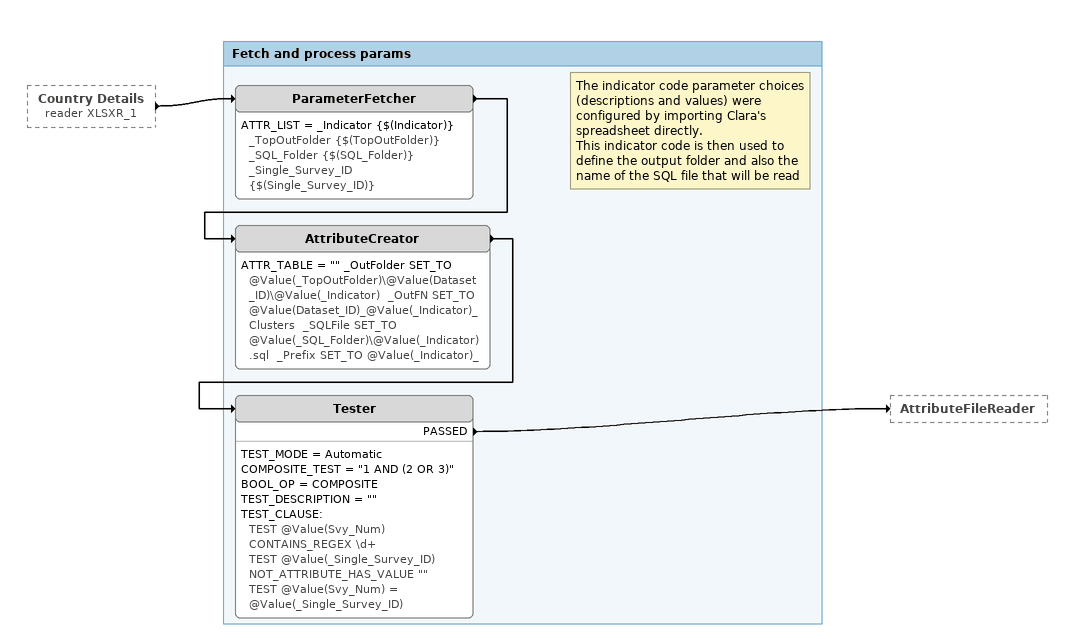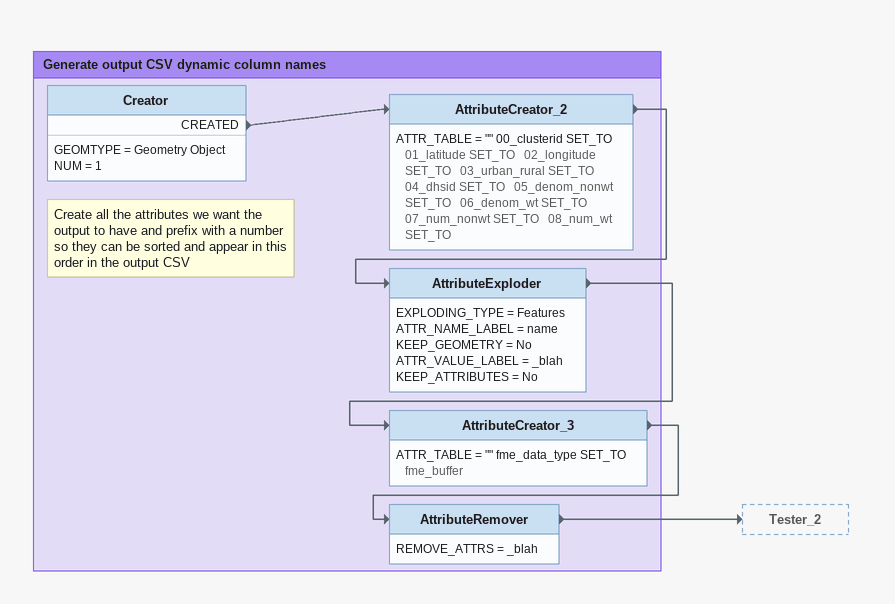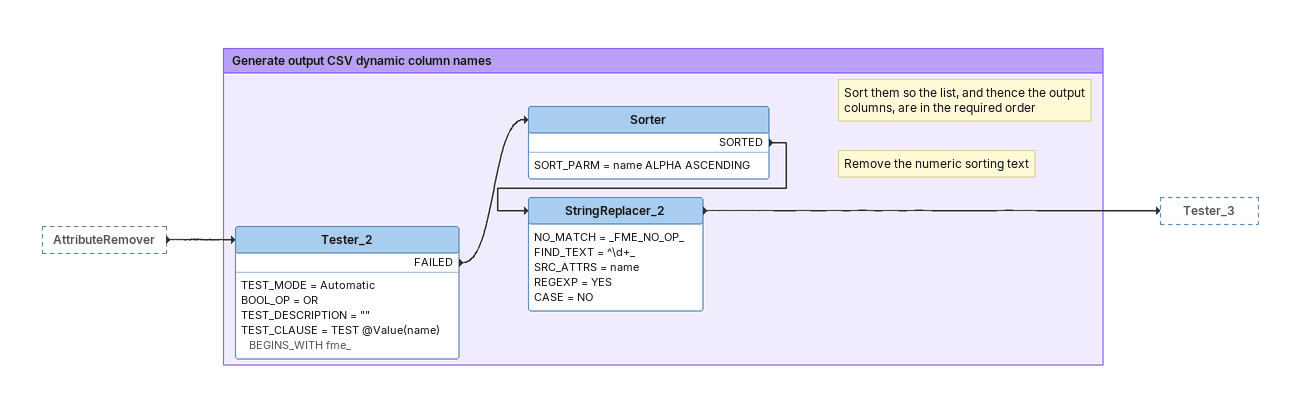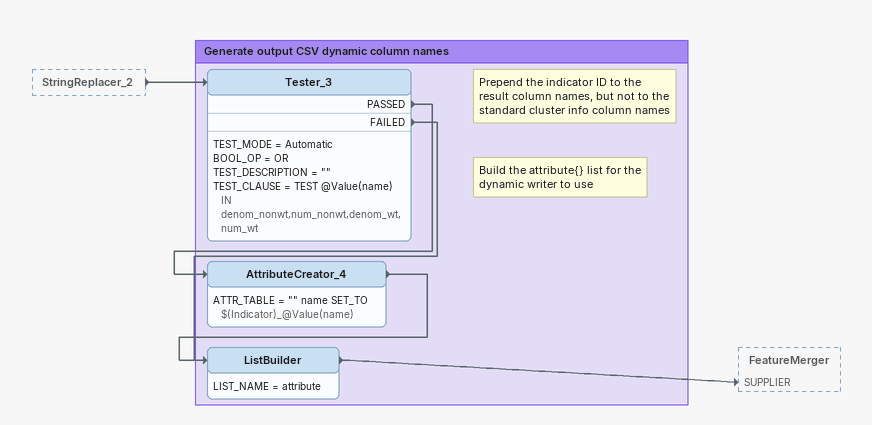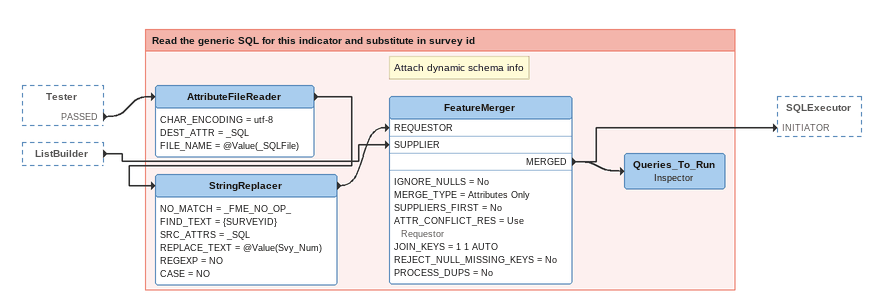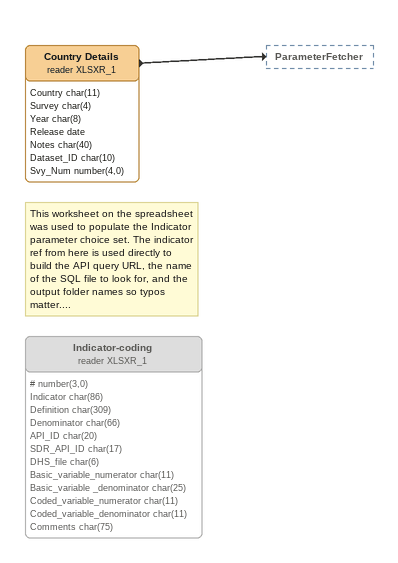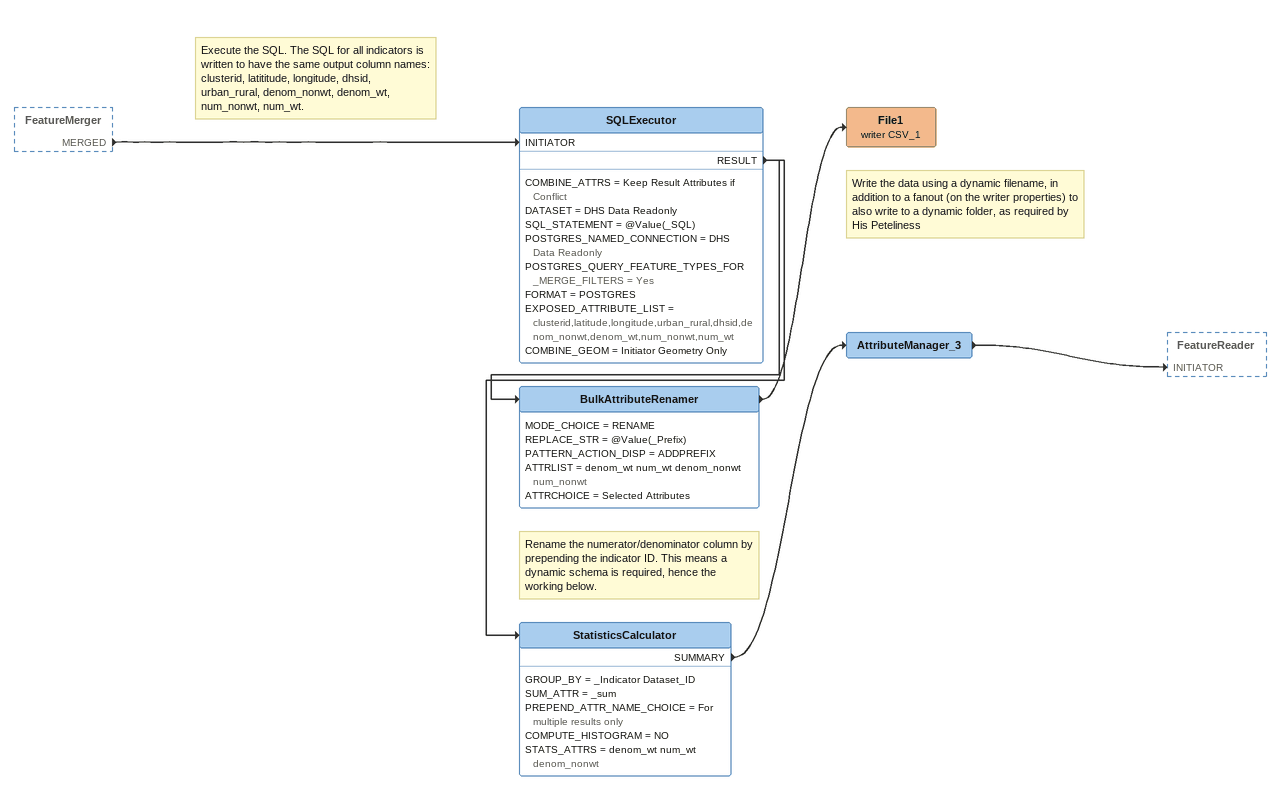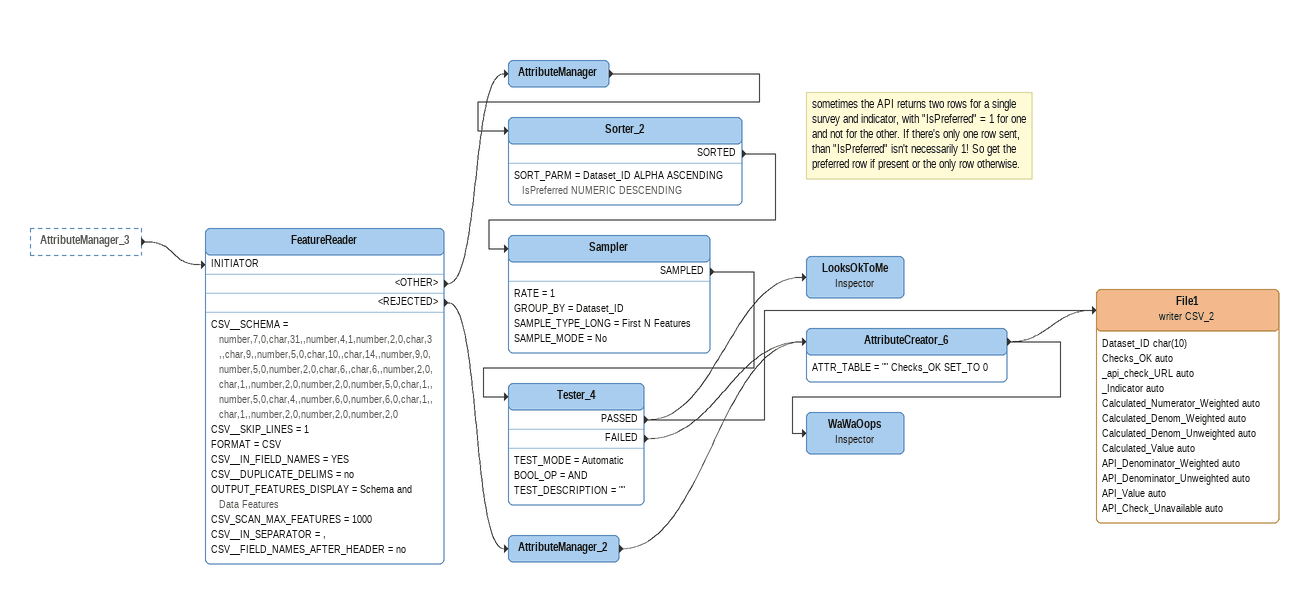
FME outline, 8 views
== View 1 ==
Country Details (reader XLSXR_1) [outside]
    -> ParameterFetcher

Bookmark: Fetch and process params
Note: The indicator code parameter choices (descriptions and values) were configured by importing Clara's spreadsheet directly. / This indicator code is then used to define the output folder and also the name of the SQL file that will be read
ParameterFetcher
    ATTR_LIST = _Indicator {$(Indicator)} _TopOutFolder {$(TopOutFolder)} _SQL_Folder {$(SQL_Folder)} _Single_Survey_ID {$(Single_Survey_ID)}
    -> AttributeCreator
AttributeCreator
    ATTR_TABLE = "" _OutFolder SET_TO @Value(_TopOutFolder)\@Value(Dataset_ID)\@Value(_Indicator)  _OutFN SET_TO @Value(Dataset_ID)_@Value(_Indicator)_Clusters  _SQLFile SET_TO @Value(_SQL_Folder)\@Value(_Indicator).sql  _Prefix SET_TO @Value(_Indicator)_
    -> Tester
Tester
    TEST_MODE = Automatic
    COMPOSITE_TEST = "1 AND (2 OR 3)"
    BOOL_OP = COMPOSITE
    TEST_DESCRIPTION = ""
    TEST_CLAUSE:
      TEST @Value(Svy_Num) CONTAINS_REGEX \d+
      TEST @Value(_Single_Survey_ID) NOT_ATTRIBUTE_HAS_VALUE ""
      TEST @Value(Svy_Num) = @Value(_Single_Survey_ID)
    PASSED -> AttributeFileReader

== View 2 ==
Bookmark: Generate output CSV dynamic column names
Creator
    GEOMTYPE = Geometry Object
    NUM = 1
    CREATED -> AttributeCreator_2
Note: Create all the attributes we want the output to have and prefix with a number so they can be sorted and appear in this order in the output CSV
AttributeCreator_2
    ATTR_TABLE = "" 00_clusterid SET_TO   01_latitude SET_TO   02_longitude SET_TO   03_urban_rural SET_TO   04_dhsid SET_TO   05_denom_nonwt SET_TO   06_denom_wt SET_TO   07_num_nonwt SET_TO   08_num_wt SET_TO
    -> AttributeExploder
AttributeExploder
    EXPLODING_TYPE = Features
    ATTR_NAME_LABEL = name
    KEEP_GEOMETRY = No
    ATTR_VALUE_LABEL = _blah
    KEEP_ATTRIBUTES = No
    -> AttributeCreator_3
AttributeCreator_3
    ATTR_TABLE = "" fme_data_type SET_TO fme_buffer
    -> AttributeRemover
AttributeRemover
    REMOVE_ATTRS = _blah
    -> Tester_2

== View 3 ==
AttributeRemover [outside]
    -> Tester_2

Bookmark: Generate output CSV dynamic column names
Tester_2
    TEST_MODE = Automatic
    BOOL_OP = OR
    TEST_DESCRIPTION = ""
    TEST_CLAUSE = TEST @Value(name) BEGINS_WITH fme_
    FAILED -> Sorter
Note: Sort them so the list, and thence the output columns, are in the required order
Sorter
    SORT_PARM = name ALPHA ASCENDING
    SORTED -> StringReplacer_2
Note: Remove the numeric sorting text
StringReplacer_2
    NO_MATCH = _FME_NO_OP_
    FIND_TEXT = ^\d+_
    SRC_ATTRS = name
    REGEXP = YES
    CASE = NO
    -> Tester_3

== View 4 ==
StringReplacer_2 [outside]
    -> Tester_3

Bookmark: Generate output CSV dynamic column names
Note: Prepend the indicator ID to the result column names, but not to the standard cluster info column names
Tester_3
    TEST_MODE = Automatic
    BOOL_OP = OR
    TEST_DESCRIPTION = ""
    TEST_CLAUSE = TEST @Value(name) IN denom_nonwt,num_nonwt,denom_wt,num_wt
    PASSED -> AttributeCreator_4
    FAILED -> ListBuilder
AttributeCreator_4
    ATTR_TABLE = "" name SET_TO $(Indicator)_@Value(name)
    -> ListBuilder
Note: Build the attribute{} list for the dynamic writer to use
ListBuilder
    LIST_NAME = attribute
    -> FeatureMerger [SUPPLIER]

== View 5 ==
Tester [outside]
    PASSED -> AttributeFileReader
ListBuilder [outside]
    -> FeatureMerger [SUPPLIER]

Bookmark: Read the generic SQL for this indicator and substitute in survey id
AttributeFileReader
    CHAR_ENCODING = utf-8
    DEST_ATTR = _SQL
    FILE_NAME = @Value(_SQLFile)
    -> StringReplacer
StringReplacer
    NO_MATCH = _FME_NO_OP_
    FIND_TEXT = {SURVEYID}
    SRC_ATTRS = _SQL
    REPLACE_TEXT = @Value(Svy_Num)
    REGEXP = NO
    CASE = NO
    -> FeatureMerger [REQUESTOR]
Note: Attach dynamic schema info
FeatureMerger
    IGNORE_NULLS = No
    MERGE_TYPE = Attributes Only
    SUPPLIERS_FIRST = No
    ATTR_CONFLICT_RES = Use Requestor
    JOIN_KEYS = 1 1 AUTO
    REJECT_NULL_MISSING_KEYS = No
    PROCESS_DUPS = No
    MERGED -> SQLExecutor [INITIATOR]
    MERGED -> Queries_To_Run
Queries_To_Run: Inspector

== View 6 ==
Country Details (reader XLSXR_1)
    attributes: Country char(11), Survey char(4), Year char(8), Release date, Notes char(40), Dataset_ID char(10), Svy_Num number(4,0)
    -> ParameterFetcher
Note: This worksheet on the spreadsheet was used to populate the Indicator parameter choice set. The indicator ref from here is used directly to build the API query URL, the name of the SQL file to look for, and the output folder names so typos matter....
Indicator-coding (reader XLSXR_1) [off]
    attributes: # number(3,0), Indicator char(86), Definition char(309), Denominator char(66), API_ID char(20), SDR_API_ID char(17), DHS_file char(6), Basic_variable_numerator char(11), Basic_variable _denominator char(25), Coded_variable_numerator char(11), Coded_variable_denominator char(11), Comments char(75)

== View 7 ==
FeatureMerger [outside]
    MERGED -> SQLExecutor [INITIATOR]
Note: Execute the SQL. The SQL for all indicators is written to have the same output column names: / clusterid, latititude, longitude, dhsid, urban_rural, denom_nonwt, denom_wt, num_nonwt, num_wt.
SQLExecutor
    COMBINE_ATTRS = Keep Result Attributes if Conflict
    DATASET = DHS Data Readonly
    SQL_STATEMENT = @Value(_SQL)
    POSTGRES_NAMED_CONNECTION = DHS Data Readonly
    POSTGRES_QUERY_FEATURE_TYPES_FOR_MERGE_FILTERS = Yes
    FORMAT = POSTGRES
    EXPOSED_ATTRIBUTE_LIST = clusterid,latitude,longitude,urban_rural,dhsid,denom_nonwt,denom_wt,num_nonwt,num_wt
    COMBINE_GEOM = Initiator Geometry Only
    RESULT -> BulkAttributeRenamer
    RESULT -> StatisticsCalculator
Note: Rename the numerator/denominator column by prepending the indicator ID. This means a dynamic schema is required, hence the working below.
BulkAttributeRenamer
    MODE_CHOICE = RENAME
    REPLACE_STR = @Value(_Prefix)
    PATTERN_ACTION_DISP = ADDPREFIX
    ATTRLIST = denom_wt num_wt denom_nonwt num_nonwt
    ATTRCHOICE = Selected Attributes
    -> File1 (writer CSV_1)
Note: Write the data using a dynamic filename, in addition to a fanout (on the writer properties) to also write to a dynamic folder, as required by His Peteliness
File1 (writer CSV_1)
StatisticsCalculator
    GROUP_BY = _Indicator Dataset_ID
    SUM_ATTR = _sum
    PREPEND_ATTR_NAME_CHOICE = For multiple results only
    COMPUTE_HISTOGRAM = NO
    STATS_ATTRS = denom_wt num_wt denom_nonwt
    SUMMARY -> AttributeManager_3
AttributeManager_3
    -> FeatureReader [INITIATOR]

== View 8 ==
AttributeManager_3 [outside]
    -> FeatureReader [INITIATOR]
FeatureReader
    CSV__SCHEMA = number,7,0,char,31,,number,4,1,number,2,0,char,3,,char,9,,number,5,0,char,10,,char,14,,number,9,0,number,5,0,number,2,0,char,6,,char,6,,number,2,0,char,1,,number,2,0,number,2,0,number,5,0,char,1,,number,5,0,char,4,,number,6,0,number,6,0,char,1,,char,1,,number,2,0,number,2,0,number,2,0
    CSV__SKIP_LINES = 1
    FORMAT = CSV
    CSV__IN_FIELD_NAMES = YES
    CSV__DUPLICATE_DELIMS = no
    OUTPUT_FEATURES_DISPLAY = Schema and Data Features
    CSV_SCAN_MAX_FEATURES = 1000
    CSV__IN_SEPARATOR = ,
    CSV__FIELD_NAMES_AFTER_HEADER = no
    <OTHER> -> AttributeManager
    <REJECTED> -> AttributeManager_2
AttributeManager
    -> Sorter_2
Note: sometimes the API returns two rows for a single survey and indicator, with "IsPreferred" = 1 for one and not for the other. If there's only one row sent, than "IsPreferred" isn't necessarily 1! So get the preferred row if present or the only row otherwise.
Sorter_2
    SORT_PARM = Dataset_ID ALPHA ASCENDING IsPreferred NUMERIC DESCENDING
    SORTED -> Sampler
Sampler
    RATE = 1
    GROUP_BY = Dataset_ID
    SAMPLE_TYPE_LONG = First N Features
    SAMPLE_MODE = No
    SAMPLED -> Tester_4
Tester_4
    TEST_MODE = Automatic
    BOOL_OP = AND
    TEST_DESCRIPTION = ""
    PASSED -> LooksOkToMe
    PASSED -> File1 (writer CSV_2)
    FAILED -> AttributeCreator_6
LooksOkToMe: Inspector
AttributeManager_2
    -> AttributeCreator_6
AttributeCreator_6
    ATTR_TABLE = "" Checks_OK SET_TO 0
    -> File1 (writer CSV_2)
    -> WaWaOops
File1 (writer CSV_2)
    attributes: Dataset_ID char(10), Checks_OK auto, _api_check_URL auto, _Indicator auto, Calculated_Numerator_Weighted auto, Calculated_Denom_Weighted auto, Calculated_Denom_Unweighted auto, Calculated_Value auto, API_Denominator_Weighted auto, API_Denominator_Unweighted auto, API_Value auto, API_Check_Unavailable auto
WaWaOops: Inspector
